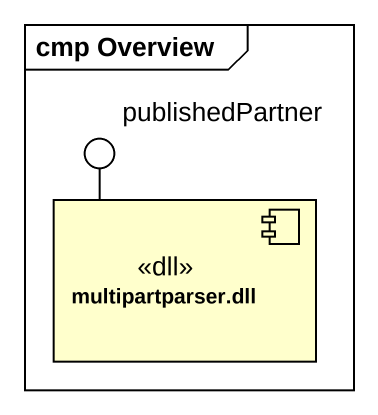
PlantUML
@startuml
mainframe cmp Overview
() publishedPartner
component "multipartparser.dll" as multipartparser_dll <<dll>>
multipartparser_dll -up- publishedPartner
@enduml
